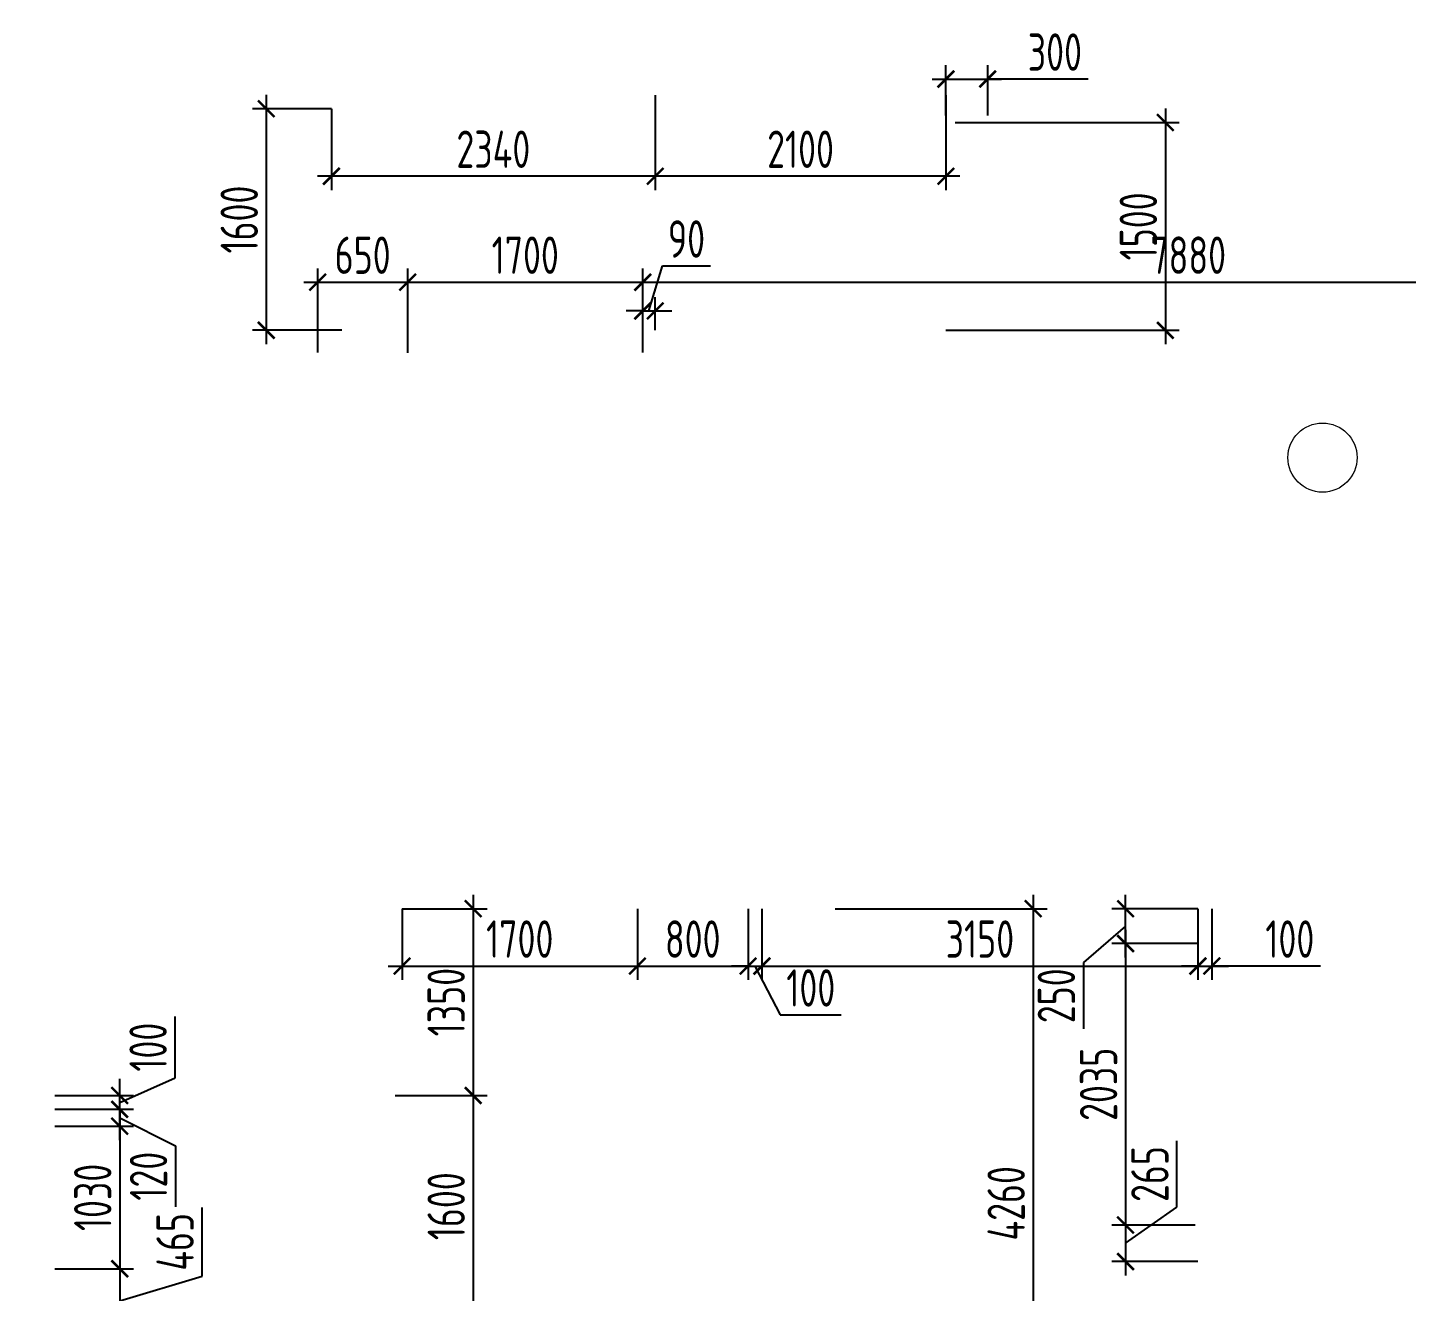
# Model space of a CAD drawing. Header units: millimetres. Extents: x -350007 to 536090, y -888 to 198380.
# Drawn here: x -190590 to -180628, y 124585 to 133718 of the extents above; entities that cross this region are included whole.
import ezdxf

# ---------------------------------------------------------------- set-up
doc = ezdxf.new("R2010")
doc.units = ezdxf.units.MM
doc.layers.add('АР_Размеры нов.', color=15, linetype='Continuous', lineweight=0)
doc.styles.add('ISOCPEUR', font='isocpeur.ttf', dxfattribs={"width": 0.7})
doc.dimstyles.new('R_100', dxfattribs={"dimtxt": 270, "dimasz": 120, "dimexe": 100, "dimexo": 0, "dimgap": 60, "dimtad": 1, "dimdec": 0, "dimrnd": 5, "dimzin": 0, "dimdsep": 46, "dimtxsty": 'ISOCPEUR', "dimblk": 'ARCHTICK', "dimcen": 0, "dimdle": 100, "dimclrd": 256, "dimclre": 256, "dimclrt": 256, "dimadec": 0, "dimazin": 0, "dimtfac": 2, "dimtdec": 0, "dimtofl": 0, "dimtmove": 1, "dimatfit": 3, "dimfxl": 1, "dimtvp": 3, "dimtolj": 1, "dimtzin": 0, "dimarcsym": 0})

# ---------------------------------------------------------------- blocks, each defined once
blk = doc.blocks.new('_ArchTick')
at = {"color": 0, "linetype": 'ByBlock', "const_width": 0.15}
blk.add_lwpolyline([(-0.5, -0.5), (0.5, 0.5)], dxfattribs=at)
blk = doc.blocks.new('*D2735')
at = {"layer": 'АР_Размеры нов.', "lineweight": -2, "ltscale": 100, "transparency": 16777216}
for p, q in [((-182369.5, 133132.4), (-182369.5, 131430.7)), ((-183888, 133032.4), (-182269.5, 133032.4)), ((-183955.2, 131530.7), (-182269.5, 131530.7))]:
    blk.add_line(p, q, dxfattribs=at)
at = {"layer": 'АР_Размеры нов.', "lineweight": -2, "ltscale": 100, "transparency": 16777216, "xscale": 120, "yscale": 120, "zscale": 120}
for p, rotation in [((-182369.5, 133032.4), 90), ((-182369.5, 131530.7), 270)]:
    blk.add_blockref('_ArchTick', p, dxfattribs=dict(at, rotation=rotation))
at = {"layer": 'АР_Размеры нов.', "ltscale": 100, "transparency": 16777216, "insert": (-182564.5, 132281.6), "char_height": 270, "attachment_point": 5, "rotation": 90, "style": 'ISOCPEUR'}
blk.add_mtext('\\A1;1500', dxfattribs=at)
blk = doc.blocks.new('*D2737')
at = {"layer": 'АР_Размеры нов.', "lineweight": -2, "ltscale": 100, "transparency": 16777216}
for p, q in [((-187883.9, 127350.7), (-187883.9, 126836.3)), ((-186183.9, 127350.7), (-186183.9, 126836.3)), ((-187983.9, 126936.3), (-186083.9, 126936.3))]:
    blk.add_line(p, q, dxfattribs=at)
at = {"layer": 'АР_Размеры нов.', "lineweight": -2, "ltscale": 100, "transparency": 16777216, "xscale": 120, "yscale": 120, "zscale": 120, "rotation": 180}
blk.add_blockref('_ArchTick', (-187883.9, 126936.3), dxfattribs=at)
at = {"layer": 'АР_Размеры нов.', "lineweight": -2, "ltscale": 100, "transparency": 16777216, "xscale": 120, "yscale": 120, "zscale": 120}
blk.add_blockref('_ArchTick', (-186183.9, 126936.3), dxfattribs=at)
at = {"layer": 'АР_Размеры нов.', "ltscale": 100, "transparency": 16777216, "insert": (-187033.9, 127131.3), "char_height": 270, "attachment_point": 5, "style": 'ISOCPEUR'}
blk.add_mtext('\\A1;1700', dxfattribs=at)
blk = doc.blocks.new('*D2740')
at = {"layer": 'АР_Размеры нов.', "lineweight": -2, "ltscale": 100, "transparency": 16777216}
for p, q in [((-182656.8, 127198.8), (-182656.8, 124964.9)), ((-182133.9, 127098.8), (-182756.8, 127098.8)), ((-182153.9, 125064.9), (-182756.8, 125064.9))]:
    blk.add_line(p, q, dxfattribs=at)
at = {"layer": 'АР_Размеры нов.', "lineweight": -2, "ltscale": 100, "transparency": 16777216, "xscale": 120, "yscale": 120, "zscale": 120}
for p, rotation in [((-182656.8, 127098.8), 90), ((-182656.8, 125064.9), 270)]:
    blk.add_blockref('_ArchTick', p, dxfattribs=dict(at, rotation=rotation))
at = {"layer": 'АР_Размеры нов.', "ltscale": 100, "transparency": 16777216, "insert": (-182851.8, 126081.8), "char_height": 270, "attachment_point": 5, "rotation": 90, "style": 'ISOCPEUR'}
blk.add_mtext('\\A1;2035', dxfattribs=at)
blk = doc.blocks.new('*D2537')
at = {"layer": 'АР_Размеры нов.', "lineweight": -2, "ltscale": 100, "transparency": 16777216}
for p, q in [((-182656.8, 126998.8), (-182656.8, 127450.7)), ((-182133.9, 127350.7), (-182756.8, 127350.7)), ((-182656.8, 127224.7), (-182961.6, 126960.9)), ((-182153.9, 127098.8), (-182756.8, 127098.8)), ((-182961.6, 126960.9), (-182961.6, 126481.8))]:
    blk.add_line(p, q, dxfattribs=at)
at = {"layer": 'АР_Размеры нов.', "lineweight": -2, "ltscale": 100, "transparency": 16777216, "xscale": 120, "yscale": 120, "zscale": 120}
for p, rotation in [((-182656.8, 127350.7), 90), ((-182656.8, 127098.8), 270)]:
    blk.add_blockref('_ArchTick', p, dxfattribs=dict(at, rotation=rotation))
at = {"layer": 'АР_Размеры нов.', "ltscale": 100, "transparency": 16777216, "insert": (-183156.6, 126721.4), "char_height": 270, "attachment_point": 5, "rotation": 90, "style": 'ISOCPEUR'}
blk.add_mtext('\\A1;250', dxfattribs=at)
blk = doc.blocks.new('*D2541')
at = {"layer": 'АР_Размеры нов.', "lineweight": -2, "ltscale": 100, "transparency": 16777216}
for p, q in [((-189924.2, 125879.2), (-189924.2, 124649.2)), ((-190393.9, 125779.2), (-189824.2, 125779.2)), ((-190393.9, 124749.2), (-189824.2, 124749.2))]:
    blk.add_line(p, q, dxfattribs=at)
at = {"layer": 'АР_Размеры нов.', "lineweight": -2, "ltscale": 100, "transparency": 16777216, "xscale": 120, "yscale": 120, "zscale": 120}
for p, rotation in [((-189924.2, 125779.2), 90), ((-189924.2, 124749.2), 270)]:
    blk.add_blockref('_ArchTick', p, dxfattribs=dict(at, rotation=rotation))
at = {"layer": 'АР_Размеры нов.', "ltscale": 100, "transparency": 16777216, "insert": (-190119.2, 125264.2), "char_height": 270, "attachment_point": 5, "rotation": 90, "style": 'ISOCPEUR'}
blk.add_mtext('\\A1;1030', dxfattribs=at)
blk = doc.blocks.new('*D2542')
at = {"layer": 'АР_Размеры нов.', "lineweight": -2, "ltscale": 100, "transparency": 16777216}
for p, q in [((-189924.2, 125679.2), (-189924.2, 126000.9)), ((-190393.9, 125900.9), (-189824.2, 125900.9)), ((-189924.2, 125840.1), (-189521.2, 125638.2)), ((-190393.9, 125779.2), (-189824.2, 125779.2)), ((-189521.2, 125638.2), (-189521.2, 125196.9))]:
    blk.add_line(p, q, dxfattribs=at)
at = {"layer": 'АР_Размеры нов.', "lineweight": -2, "ltscale": 100, "transparency": 16777216, "xscale": 120, "yscale": 120, "zscale": 120}
for p, rotation in [((-189924.2, 125900.9), 90), ((-189924.2, 125779.2), 270)]:
    blk.add_blockref('_ArchTick', p, dxfattribs=dict(at, rotation=rotation))
at = {"layer": 'АР_Размеры нов.', "ltscale": 100, "transparency": 16777216, "insert": (-189716.2, 125417.5), "char_height": 270, "attachment_point": 5, "rotation": 90, "style": 'ISOCPEUR'}
blk.add_mtext('\\A1;120', dxfattribs=at)
blk = doc.blocks.new('*D2945')
at = {"layer": 'АР_Размеры нов.', "lineweight": -2, "ltscale": 100, "transparency": 16777216}
for p, q in [((-186055.2, 133230.7), (-186055.2, 132544.1)), ((-183955.2, 133230.7), (-183955.2, 132544.1)), ((-183855.2, 132644.1), (-186155.2, 132644.1))]:
    blk.add_line(p, q, dxfattribs=at)
at = {"layer": 'АР_Размеры нов.', "lineweight": -2, "ltscale": 100, "transparency": 16777216, "xscale": 120, "yscale": 120, "zscale": 120, "rotation": 180}
blk.add_blockref('_ArchTick', (-186055.2, 132644.1), dxfattribs=at)
at = {"layer": 'АР_Размеры нов.', "lineweight": -2, "ltscale": 100, "transparency": 16777216, "xscale": 120, "yscale": 120, "zscale": 120}
blk.add_blockref('_ArchTick', (-183955.2, 132644.1), dxfattribs=at)
at = {"layer": 'АР_Размеры нов.', "ltscale": 100, "transparency": 16777216, "insert": (-185005.2, 132839.1), "char_height": 270, "attachment_point": 5, "style": 'ISOCPEUR'}
blk.add_mtext('\\A1;2100', dxfattribs=at)
blk = doc.blocks.new('*D2946')
at = {"layer": 'АР_Размеры нов.', "lineweight": -2, "ltscale": 100, "transparency": 16777216}
for p, q in [((-186055.2, 133230.7), (-186055.2, 132544.1)), ((-188394.5, 133131.5), (-188394.5, 132544.1)), ((-185955.2, 132644.1), (-188494.5, 132644.1))]:
    blk.add_line(p, q, dxfattribs=at)
at = {"layer": 'АР_Размеры нов.', "lineweight": -2, "ltscale": 100, "transparency": 16777216, "xscale": 120, "yscale": 120, "zscale": 120, "rotation": 180}
blk.add_blockref('_ArchTick', (-188394.5, 132644.1), dxfattribs=at)
at = {"layer": 'АР_Размеры нов.', "lineweight": -2, "ltscale": 100, "transparency": 16777216, "xscale": 120, "yscale": 120, "zscale": 120}
blk.add_blockref('_ArchTick', (-186055.2, 132644.1), dxfattribs=at)
at = {"layer": 'АР_Размеры нов.', "ltscale": 100, "transparency": 16777216, "insert": (-187224.9, 132839.1), "char_height": 270, "attachment_point": 5, "style": 'ISOCPEUR'}
blk.add_mtext('\\A1;2340', dxfattribs=at)
blk = doc.blocks.new('*D2947')
at = {"layer": 'АР_Размеры нов.', "lineweight": -2, "ltscale": 100, "transparency": 16777216}
for p, q in [((-188865.5, 133231.5), (-188865.5, 131430.7)), ((-188394.5, 133131.5), (-188965.5, 133131.5)), ((-188318.9, 131530.7), (-188965.5, 131530.7))]:
    blk.add_line(p, q, dxfattribs=at)
at = {"layer": 'АР_Размеры нов.', "lineweight": -2, "ltscale": 100, "transparency": 16777216, "xscale": 120, "yscale": 120, "zscale": 120}
for p, rotation in [((-188865.5, 133131.5), 90), ((-188865.5, 131530.7), 270)]:
    blk.add_blockref('_ArchTick', p, dxfattribs=dict(at, rotation=rotation))
at = {"layer": 'АР_Размеры нов.', "ltscale": 100, "transparency": 16777216, "insert": (-189060.5, 132331.1), "char_height": 270, "attachment_point": 5, "rotation": 90, "style": 'ISOCPEUR'}
blk.add_mtext('\\A1;1600', dxfattribs=at)
blk = doc.blocks.new('*D2968')
at = {"layer": 'АР_Размеры нов.', "lineweight": -2, "ltscale": 100, "transparency": 16777216}
for p, q in [((-183955.2, 133082.4), (-183955.2, 133446.3)), ((-183653.1, 133082.4), (-183653.1, 133446.3)), ((-184055.2, 133346.3), (-183553.1, 133346.3)), ((-182928.2, 133346.3), (-183653.1, 133346.3))]:
    blk.add_line(p, q, dxfattribs=at)
at = {"layer": 'АР_Размеры нов.', "lineweight": -2, "ltscale": 100, "transparency": 16777216, "xscale": 120, "yscale": 120, "zscale": 120, "rotation": 180}
blk.add_blockref('_ArchTick', (-183955.2, 133346.3), dxfattribs=at)
at = {"layer": 'АР_Размеры нов.', "lineweight": -2, "ltscale": 100, "transparency": 16777216, "xscale": 120, "yscale": 120, "zscale": 120}
blk.add_blockref('_ArchTick', (-183653.1, 133346.3), dxfattribs=at)
at = {"layer": 'АР_Размеры нов.', "ltscale": 100, "transparency": 16777216, "insert": (-183167.8, 133541.3), "char_height": 270, "attachment_point": 5, "style": 'ISOCPEUR'}
blk.add_mtext('\\A1;300', dxfattribs=at)
blk = doc.blocks.new('*D2858')
at = {"layer": 'АР_Размеры нов.', "lineweight": -2, "ltscale": 500, "transparency": 16777216}
for p, q in [((-189329.2, 124694.3), (-189329.2, 125192.3)), ((-189924.2, 124849.2), (-189924.2, 124182.4)), ((-190393.9, 124749.2), (-189824.2, 124749.2)), ((-189924.2, 124515.8), (-189329.2, 124694.3)), ((-190393.9, 124282.4), (-189824.2, 124282.4))]:
    blk.add_line(p, q, dxfattribs=at)
at = {"layer": 'АР_Размеры нов.', "lineweight": -2, "ltscale": 500, "transparency": 16777216, "xscale": 120, "yscale": 120, "zscale": 120}
for p, rotation in [((-189924.2, 124749.2), 90), ((-189924.2, 124282.4), 270)]:
    blk.add_blockref('_ArchTick', p, dxfattribs=dict(at, rotation=rotation))
at = {"layer": 'АР_Размеры нов.', "lineweight": 13, "ltscale": 500, "transparency": 16777216, "insert": (-189524.2, 124943.3), "char_height": 270, "attachment_point": 5, "rotation": 90, "style": 'ISOCPEUR'}
blk.add_mtext('\\A1;465', dxfattribs=at)
blk = doc.blocks.new('*D2871')
at = {"layer": 'АР_Размеры нов.', "lineweight": -2, "ltscale": 500, "transparency": 16777216}
for p, q in [((-187370.5, 127450.7), (-187370.5, 125901)), ((-187883.9, 127350.7), (-187270.5, 127350.7)), ((-187933.9, 126001), (-187270.5, 126001))]:
    blk.add_line(p, q, dxfattribs=at)
at = {"layer": 'АР_Размеры нов.', "lineweight": -2, "ltscale": 500, "transparency": 16777216, "xscale": 120, "yscale": 120, "zscale": 120}
for p, rotation in [((-187370.5, 127350.7), 90), ((-187370.5, 126001), 270)]:
    blk.add_blockref('_ArchTick', p, dxfattribs=dict(at, rotation=rotation))
at = {"layer": 'АР_Размеры нов.', "lineweight": 13, "ltscale": 500, "transparency": 16777216, "insert": (-187565.5, 126675.8), "char_height": 270, "attachment_point": 5, "rotation": 90, "style": 'ISOCPEUR'}
blk.add_mtext('\\A1;1350', dxfattribs=at)
blk = doc.blocks.new('*D2872')
at = {"layer": 'АР_Размеры нов.', "lineweight": -2, "ltscale": 500, "transparency": 16777216}
for p, q in [((-186183.9, 127350.7), (-186183.9, 126836.3)), ((-185384.4, 127350.7), (-185384.4, 126836.3)), ((-186283.9, 126936.3), (-185284.4, 126936.3))]:
    blk.add_line(p, q, dxfattribs=at)
at = {"layer": 'АР_Размеры нов.', "lineweight": -2, "ltscale": 500, "transparency": 16777216, "xscale": 120, "yscale": 120, "zscale": 120, "rotation": 180}
blk.add_blockref('_ArchTick', (-186183.9, 126936.3), dxfattribs=at)
at = {"layer": 'АР_Размеры нов.', "lineweight": -2, "ltscale": 500, "transparency": 16777216, "xscale": 120, "yscale": 120, "zscale": 120}
blk.add_blockref('_ArchTick', (-185384.4, 126936.3), dxfattribs=at)
at = {"layer": 'АР_Размеры нов.', "lineweight": 13, "ltscale": 500, "transparency": 16777216, "insert": (-185784.2, 127131.3), "char_height": 270, "attachment_point": 5, "style": 'ISOCPEUR'}
blk.add_mtext('\\A1;800', dxfattribs=at)
blk = doc.blocks.new('*D2873')
at = {"layer": 'АР_Размеры нов.', "lineweight": -2, "ltscale": 500, "transparency": 16777216}
for p, q in [((-187370.5, 126101), (-187370.5, 124300.7)), ((-187933.9, 126001), (-187270.5, 126001)), ((-187933.9, 124400.7), (-187270.5, 124400.7))]:
    blk.add_line(p, q, dxfattribs=at)
at = {"layer": 'АР_Размеры нов.', "lineweight": -2, "ltscale": 500, "transparency": 16777216, "xscale": 120, "yscale": 120, "zscale": 120}
for p, rotation in [((-187370.5, 126001), 90), ((-187370.5, 124400.7), 270)]:
    blk.add_blockref('_ArchTick', p, dxfattribs=dict(at, rotation=rotation))
at = {"layer": 'АР_Размеры нов.', "lineweight": 13, "ltscale": 500, "transparency": 16777216, "insert": (-187565.5, 125200.8), "char_height": 270, "attachment_point": 5, "rotation": 90, "style": 'ISOCPEUR'}
blk.add_mtext('\\A1;1600', dxfattribs=at)
blk = doc.blocks.new('*D3080')
at = {"layer": 'АР_Размеры нов.', "lineweight": -2, "ltscale": 500, "transparency": 16777216}
for p, q in [((-189524.2, 126129.4), (-189524.2, 126570.7)), ((-189924.2, 125950.9), (-189524.2, 126129.4)), ((-189924.2, 126000.9), (-189924.2, 126120.9)), ((-190393.9, 126000.9), (-189824.2, 126000.9)), ((-189924.2, 125900.9), (-189924.2, 126000.9)), ((-190393.9, 125900.9), (-189824.2, 125900.9)), ((-189924.2, 125900.9), (-189924.2, 125780.9))]:
    blk.add_line(p, q, dxfattribs=at)
at = {"layer": 'АР_Размеры нов.', "lineweight": -2, "ltscale": 500, "transparency": 16777216, "xscale": 120, "yscale": 120, "zscale": 120}
for p, rotation in [((-189924.2, 126000.9), 270), ((-189924.2, 125900.9), 90)]:
    blk.add_blockref('_ArchTick', p, dxfattribs=dict(at, rotation=rotation))
at = {"layer": 'АР_Размеры нов.', "lineweight": 13, "ltscale": 500, "transparency": 16777216, "insert": (-189719.2, 126350.1), "char_height": 270, "attachment_point": 5, "rotation": 90, "style": 'ISOCPEUR'}
blk.add_mtext('\\A1;100', dxfattribs=at)
blk = doc.blocks.new('*D3081')
at = {"layer": 'АР_Размеры нов.', "lineweight": -2, "ltscale": 500, "transparency": 16777216}
for p, q in [((-185384.4, 127350.7), (-185384.4, 126836.3)), ((-185284.4, 127350.7), (-185284.4, 126836.3)), ((-185384.4, 126936.3), (-185504.4, 126936.3)), ((-185384.4, 126936.3), (-185284.4, 126936.3)), ((-185334.4, 126936.3), (-185151.9, 126583.2)), ((-185284.4, 126936.3), (-185164.4, 126936.3)), ((-185151.9, 126583.2), (-184710.6, 126583.2))]:
    blk.add_line(p, q, dxfattribs=at)
at = {"layer": 'АР_Размеры нов.', "lineweight": -2, "ltscale": 500, "transparency": 16777216, "xscale": 120, "yscale": 120, "zscale": 120}
blk.add_blockref('_ArchTick', (-185384.4, 126936.3), dxfattribs=at)
at = {"layer": 'АР_Размеры нов.', "lineweight": -2, "ltscale": 500, "transparency": 16777216, "xscale": 120, "yscale": 120, "zscale": 120, "rotation": 180}
blk.add_blockref('_ArchTick', (-185284.4, 126936.3), dxfattribs=at)
at = {"layer": 'АР_Размеры нов.', "lineweight": 13, "ltscale": 500, "transparency": 16777216, "insert": (-184931.2, 126778.2), "char_height": 270, "attachment_point": 5, "style": 'ISOCPEUR'}
blk.add_mtext('\\A1;100', dxfattribs=at)
blk = doc.blocks.new('*D3082')
at = {"layer": 'АР_Размеры нов.', "lineweight": -2, "ltscale": 500, "transparency": 16777216}
for p, q in [((-185284.4, 127350.7), (-185284.4, 126836.3)), ((-182133.9, 127350.7), (-182133.9, 126836.3)), ((-185384.4, 126936.3), (-182033.9, 126936.3))]:
    blk.add_line(p, q, dxfattribs=at)
at = {"layer": 'АР_Размеры нов.', "lineweight": -2, "ltscale": 500, "transparency": 16777216, "xscale": 120, "yscale": 120, "zscale": 120, "rotation": 180}
blk.add_blockref('_ArchTick', (-185284.4, 126936.3), dxfattribs=at)
at = {"layer": 'АР_Размеры нов.', "lineweight": -2, "ltscale": 500, "transparency": 16777216, "xscale": 120, "yscale": 120, "zscale": 120}
blk.add_blockref('_ArchTick', (-182133.9, 126936.3), dxfattribs=at)
at = {"layer": 'АР_Размеры нов.', "lineweight": 13, "ltscale": 500, "transparency": 16777216, "insert": (-183709.2, 127131.3), "char_height": 270, "attachment_point": 5, "style": 'ISOCPEUR'}
blk.add_mtext('\\A1;3150', dxfattribs=at)
blk = doc.blocks.new('*D3083')
at = {"layer": 'АР_Размеры нов.', "lineweight": -2, "ltscale": 500, "transparency": 16777216}
for p, q in [((-182133.9, 127350.7), (-182133.9, 126836.3)), ((-182033.9, 127350.7), (-182033.9, 126836.3)), ((-182133.9, 126936.3), (-182253.9, 126936.3)), ((-182133.9, 126936.3), (-182033.9, 126936.3)), ((-182033.9, 126936.3), (-181913.9, 126936.3)), ((-181249.4, 126936.3), (-182033.9, 126936.3))]:
    blk.add_line(p, q, dxfattribs=at)
at = {"layer": 'АР_Размеры нов.', "lineweight": -2, "ltscale": 500, "transparency": 16777216, "xscale": 120, "yscale": 120, "zscale": 120}
blk.add_blockref('_ArchTick', (-182133.9, 126936.3), dxfattribs=at)
at = {"layer": 'АР_Размеры нов.', "lineweight": -2, "ltscale": 500, "transparency": 16777216, "xscale": 120, "yscale": 120, "zscale": 120, "rotation": 180}
blk.add_blockref('_ArchTick', (-182033.9, 126936.3), dxfattribs=at)
at = {"layer": 'АР_Размеры нов.', "lineweight": 13, "ltscale": 500, "transparency": 16777216, "insert": (-181470, 127131.3), "char_height": 270, "attachment_point": 5, "style": 'ISOCPEUR'}
blk.add_mtext('\\A1;100', dxfattribs=at)
blk = doc.blocks.new('*D1642')
at = {"layer": 'АР_Размеры нов.', "lineweight": -2, "ltscale": 500, "transparency": 16777216}
for p, q in [((-183324.5, 127450.7), (-183324.5, 122992.8)), ((-184756, 127350.7), (-183224.5, 127350.7)), ((-182903.9, 123092.8), (-183424.5, 123092.8))]:
    blk.add_line(p, q, dxfattribs=at)
at = {"layer": 'АР_Размеры нов.', "lineweight": -2, "ltscale": 500, "transparency": 16777216, "xscale": 120, "yscale": 120, "zscale": 120}
for p, rotation in [((-183324.5, 127350.7), 90), ((-183324.5, 123092.8), 270)]:
    blk.add_blockref('_ArchTick', p, dxfattribs=dict(at, rotation=rotation))
at = {"layer": 'АР_Размеры нов.', "lineweight": 13, "ltscale": 500, "transparency": 16777216, "insert": (-183519.5, 125221.7), "char_height": 270, "attachment_point": 5, "rotation": 90, "style": 'ISOCPEUR'}
blk.add_mtext('\\A1;4260', dxfattribs=at)
blk = doc.blocks.new('*D4065')
at = {"layer": 'АР_Размеры нов.', "lineweight": -2, "transparency": 16777216}
for p, q in [((-182286.2, 125193.8), (-182286.2, 125672.9)), ((-182656.8, 124932.8), (-182286.2, 125193.8)), ((-182656.8, 125164.9), (-182656.8, 124700.7)), ((-182153.9, 125064.9), (-182756.8, 125064.9)), ((-182133.9, 124800.7), (-182756.8, 124800.7))]:
    blk.add_line(p, q, dxfattribs=at)
at = {"layer": 'АР_Размеры нов.', "lineweight": -2, "transparency": 16777216, "xscale": 120, "yscale": 120, "zscale": 120}
for p, rotation in [((-182656.8, 125064.9), 90), ((-182656.8, 124800.7), 270)]:
    blk.add_blockref('_ArchTick', p, dxfattribs=dict(at, rotation=rotation))
at = {"layer": 'АР_Размеры нов.', "transparency": 16777216, "insert": (-182481.2, 125433.3), "char_height": 270, "attachment_point": 5, "rotation": 90, "style": 'ISOCPEUR'}
blk.add_mtext('\\A1;265', dxfattribs=at)
blk = doc.blocks.new('*D7081')
at = {"layer": 'АР_Размеры нов.', "lineweight": -2, "transparency": 16777216}
for p, q in [((-188493.9, 131370.7), (-188493.9, 131978.4)), ((-187843.7, 131368.8), (-187843.7, 131978.4)), ((-188593.9, 131878.4), (-187743.7, 131878.4))]:
    blk.add_line(p, q, dxfattribs=at)
at = {"layer": 'АР_Размеры нов.', "lineweight": -2, "transparency": 16777216, "xscale": 120, "yscale": 120, "zscale": 120, "rotation": 180}
blk.add_blockref('_ArchTick', (-188493.9, 131878.4), dxfattribs=at)
at = {"layer": 'АР_Размеры нов.', "lineweight": -2, "transparency": 16777216, "xscale": 120, "yscale": 120, "zscale": 120}
blk.add_blockref('_ArchTick', (-187843.7, 131878.4), dxfattribs=at)
at = {"layer": 'АР_Размеры нов.', "transparency": 16777216, "insert": (-188168.8, 132073.4), "char_height": 270, "attachment_point": 5, "style": 'ISOCPEUR'}
blk.add_mtext('\\A1;650', dxfattribs=at)
blk = doc.blocks.new('*D7082')
at = {"layer": 'АР_Размеры нов.', "lineweight": -2, "transparency": 16777216}
for p, q in [((-187843.7, 131368.8), (-187843.7, 131978.4)), ((-186145.2, 131370.7), (-186145.2, 131978.4)), ((-187943.7, 131878.4), (-186045.2, 131878.4))]:
    blk.add_line(p, q, dxfattribs=at)
at = {"layer": 'АР_Размеры нов.', "lineweight": -2, "transparency": 16777216, "xscale": 120, "yscale": 120, "zscale": 120, "rotation": 180}
blk.add_blockref('_ArchTick', (-187843.7, 131878.4), dxfattribs=at)
at = {"layer": 'АР_Размеры нов.', "lineweight": -2, "transparency": 16777216, "xscale": 120, "yscale": 120, "zscale": 120}
blk.add_blockref('_ArchTick', (-186145.2, 131878.4), dxfattribs=at)
at = {"layer": 'АР_Размеры нов.', "transparency": 16777216, "insert": (-186994.4, 132073.4), "char_height": 270, "attachment_point": 5, "style": 'ISOCPEUR'}
blk.add_mtext('\\A1;1700', dxfattribs=at)
blk = doc.blocks.new('*D7083')
at = {"layer": 'АР_Размеры нов.', "lineweight": -2, "transparency": 16777216}
for p, q in [((-186145.2, 131370.7), (-186145.2, 131978.4)), ((-178263.9, 131370.7), (-178263.9, 131978.4)), ((-186245.2, 131878.4), (-178163.9, 131878.4))]:
    blk.add_line(p, q, dxfattribs=at)
at = {"layer": 'АР_Размеры нов.', "lineweight": -2, "transparency": 16777216, "xscale": 120, "yscale": 120, "zscale": 120, "rotation": 180}
blk.add_blockref('_ArchTick', (-186145.2, 131878.4), dxfattribs=at)
at = {"layer": 'АР_Размеры нов.', "lineweight": -2, "transparency": 16777216, "xscale": 120, "yscale": 120, "zscale": 120}
blk.add_blockref('_ArchTick', (-178263.9, 131878.4), dxfattribs=at)
at = {"layer": 'АР_Размеры нов.', "transparency": 16777216, "insert": (-182204.5, 132073.4), "char_height": 270, "attachment_point": 5, "style": 'ISOCPEUR'}
blk.add_mtext('\\A1;7880', dxfattribs=at)
blk = doc.blocks.new('*D7184')
at = {"layer": 'АР_Размеры нов.', "lineweight": -2, "transparency": 16777216}
for p, q in [((-186100.2, 131670.6), (-186002.7, 131995.6)), ((-186002.7, 131995.6), (-185655.9, 131995.6)), ((-186145.2, 131370.7), (-186145.2, 131770.6)), ((-186055.2, 131530.7), (-186055.2, 131770.6)), ((-186145.2, 131670.6), (-186265.2, 131670.6)), ((-186145.2, 131670.6), (-186055.2, 131670.6)), ((-186055.2, 131670.6), (-185935.2, 131670.6)), ((-281863.4, 59884.7), (-281863.4, 59308.8)), ((-281179, 59884.7), (-281179, 59308.8)), ((-281963.4, 59408.8), (-281079, 59408.8))]:
    blk.add_line(p, q, dxfattribs=at)
at = {"layer": 'АР_Размеры нов.', "lineweight": -2, "transparency": 16777216, "xscale": 120, "yscale": 120, "zscale": 120}
for p in [(-186145.2, 131670.6), (-281179, 59408.8)]:
    blk.add_blockref('_ArchTick', p, dxfattribs=at)
at = {"layer": 'АР_Размеры нов.', "lineweight": -2, "transparency": 16777216, "xscale": 120, "yscale": 120, "zscale": 120, "rotation": 180}
for p in [(-186055.2, 131670.6), (-281863.4, 59408.8)]:
    blk.add_blockref('_ArchTick', p, dxfattribs=at)
at = {"layer": 'АР_Размеры нов.', "transparency": 16777216, "char_height": 270, "attachment_point": 5, "style": 'ISOCPEUR'}
for s, insert in [('\\A1;90', (-185829.3, 132190.6)), ('\\A1;685', (-281521.2, 59603.8))]:
    blk.add_mtext(s, dxfattribs=dict(at, insert=insert))

msp = doc.modelspace()

# ---------------------------------------------------------------- linework, layer by layer
at = {"layer": 'АР_Размеры нов.'}
msp.add_circle((-181233.9, 130610.7), 250, dxfattribs=at)

# ---------------------------------------------------------------- dimensions: what is measured, and where the dimension line sits
at = {"layer": 'АР_Размеры нов.', "ltscale": 100}
dim = msp.add_linear_dim(base=(-183653.1, 133346.3), p1=(-183955.2, 133082.4), p2=(-183653.1, 133082.4), dimstyle='R_100', override={"dimpost": '\\X', "dimfxl": 300, "dimarcsym": 1}, dxfattribs=at)
dim.commit()
dim.dimension.update_dxf_attribs({"geometry": '*D2968', "text_midpoint": (-183167.8, 133230.7), "dimtype": 160})
for base, p1, p2, override, picture, middle in [((-188865.5, 131530.7), (-188394.5, 133131.5), (-188318.9, 131530.7), {"dimpost": '\\X', "dimfxl": 2.5, "dimarcsym": 1}, '*D2947', (-189060.5, 132331.1)), ((-182369.5, 131530.7), (-183888, 133032.4), (-183955.2, 131530.7), {"dimpost": '\\X', "dimfxl": 2.5, "dimarcsym": 1}, '*D2735', (-182564.5, 132281.6)), ((-182656.8, 125064.9), (-182133.9, 127098.8), (-182153.9, 125064.9), {"dimpost": '\\X', "dimfxl": 300, "dimarcsym": 1}, '*D2740', (-182851.8, 126081.8)), ((-189924.2, 124749.2), (-190393.9, 125779.2), (-190393.9, 124749.2), {"dimpost": '\\X', "dimfxl": 2.5, "dimarcsym": 1}, '*D2541', (-190119.2, 125264.2))]:
    dim = msp.add_linear_dim(base=base, p1=p1, p2=p2, angle=90, dimstyle='R_100', override=override, dxfattribs=at)
    dim.commit()
    dim.dimension.update_dxf_attribs({"geometry": picture, "text_midpoint": middle})
for base, p1, p2, override, picture, middle in [((-188394.5, 132644.1), (-186055.2, 133230.7), (-188394.5, 133131.5), {"dimpost": '\\X', "dimfxl": 2.5, "dimarcsym": 1}, '*D2946', (-187224.9, 132839.1)), ((-186055.2, 132644.1), (-183955.2, 133230.7), (-186055.2, 133230.7), {"dimpost": '\\X', "dimfxl": 2.5, "dimarcsym": 1}, '*D2945', (-185005.2, 132839.1)), ((-186183.9, 126936.3), (-187883.9, 127350.7), (-186183.9, 127350.7), {"dimpost": '\\X', "dimfxl": 300, "dimarcsym": 1}, '*D2737', (-187033.9, 127131.3))]:
    dim = msp.add_linear_dim(base=base, p1=p1, p2=p2, dimstyle='R_100', override=override, dxfattribs=at)
    dim.commit()
    dim.dimension.update_dxf_attribs({"geometry": picture, "text_midpoint": middle})
at = {"layer": 'АР_Размеры нов.'}
for base, p1, p2, picture, middle in [((-186055.2, 131670.6), (-186145.2, 131370.7), (-186055.2, 131530.7), '*D7184', (-185942.7, 132190.6)), ((-281179, 59408.8), (-281863.4, 59884.7), (-281179, 59884.7), '*D7184', (-281521.2, 59603.8)), ((-187843.7, 131878.4), (-188493.9, 131370.7), (-187843.7, 131368.8), '*D7081', (-188168.8, 132073.4)), ((-186145.1651, 131878.3699), (-187843.6728, 131368.7726), (-186145.1651, 131370.6825), '*D7082', (-186994.4189, 132073.3699)), ((-178263.9, 131878.4), (-186145.2, 131370.7), (-178263.9, 131370.7), '*D7083', (-182204.5, 132073.4))]:
    dim = msp.add_linear_dim(base=base, p1=p1, p2=p2, dimstyle='R_100', override={"dimpost": '\\X'}, dxfattribs=at)
    dim.commit()
    dim.dimension.update_dxf_attribs({"geometry": picture, "text_midpoint": middle})
at = {"layer": 'АР_Размеры нов.', "lineweight": 13, "ltscale": 500}
for base, p1, p2, override, picture, middle in [((-187370.5, 126001), (-187883.9, 127350.7), (-187933.9, 126001), {"dimpost": '\\X'}, '*D2871', (-187565.5, 126675.8)), ((-183324.5, 123092.8), (-184756, 127350.7), (-182903.9, 123092.8), {"dimpost": '\\X'}, '*D1642', (-183519.5, 125221.7)), ((-187370.5, 124400.7), (-187933.9, 126001), (-187933.9, 124400.7), {"dimpost": '\\X'}, '*D2873', (-187565.5, 125200.8)), ((-189924.2, 124282.4), (-190393.9, 124749.2), (-190393.9, 124282.4), {"dimpost": '\\X', "dimfxl": 2.5, "dimarcsym": 1}, '*D2858', (-189524.2, 124754.3))]:
    dim = msp.add_linear_dim(base=base, p1=p1, p2=p2, angle=90, dimstyle='R_100', override=override, dxfattribs=at)
    dim.commit()
    dim.dimension.update_dxf_attribs({"geometry": picture, "text_midpoint": middle})
at = {"layer": 'АР_Размеры нов.', "ltscale": 100}
for base, p1, p2, picture, middle in [((-182656.8, 127350.7), (-182153.9, 127098.8), (-182133.9, 127350.7), '*D2537', (-182961.6, 126900.9)), ((-189924.2, 125900.9), (-190393.9, 125779.2), (-190393.9, 125900.9), '*D2542', (-189521.2, 125578.2))]:
    dim = msp.add_linear_dim(base=base, p1=p1, p2=p2, angle=90, dimstyle='R_100', override={"dimpost": '\\X', "dimfxl": 2.5, "dimarcsym": 1}, dxfattribs=at)
    dim.commit()
    dim.dimension.update_dxf_attribs({"geometry": picture, "text_midpoint": middle, "dimtype": 160})
at = {"layer": 'АР_Размеры нов.', "lineweight": 13, "ltscale": 500}
for base, p1, p2, picture, middle in [((-185384.4438, 126936.3377), (-186183.9151, 127350.6825), (-185384.4438, 127350.6825), '*D2872', (-185784.1794, 127131.3377)), ((-182133.9151, 126936.3377), (-185284.4438, 127350.6825), (-182133.9151, 127350.6825), '*D3082', (-183709.1794, 127131.3377))]:
    dim = msp.add_linear_dim(base=base, p1=p1, p2=p2, dimstyle='R_100', override={"dimpost": '\\X', "dimfxl": 300, "dimarcsym": 1}, dxfattribs=at)
    dim.commit()
    dim.dimension.update_dxf_attribs({"geometry": picture, "text_midpoint": middle})
for base, p1, p2, picture, middle in [((-185284.4, 126936.3), (-185384.4, 127350.7), (-185284.4, 127350.7), '*D3081', (-185091.9, 126583.2)), ((-182033.9, 126936.3), (-182133.9, 127350.7), (-182033.9, 127350.7), '*D3083', (-181470, 126850.5))]:
    dim = msp.add_linear_dim(base=base, p1=p1, p2=p2, dimstyle='R_100', override={"dimpost": '\\X', "dimfxl": 300, "dimarcsym": 1}, dxfattribs=at)
    dim.commit()
    dim.dimension.update_dxf_attribs({"geometry": picture, "text_midpoint": middle, "dimtype": 160})
dim = msp.add_linear_dim(base=(-189924.2, 126000.9), p1=(-190393.9, 125900.9), p2=(-190393.9, 126000.9), angle=90, dimstyle='R_100', override={"dimpost": '\\X'}, dxfattribs=at)
dim.commit()
dim.dimension.update_dxf_attribs({"geometry": '*D3080', "text_midpoint": (-189524.2, 126189.4), "dimtype": 160})
at = {"layer": 'АР_Размеры нов.'}
dim = msp.add_linear_dim(base=(-182656.8, 124800.7), p1=(-182153.9, 125064.9), p2=(-182133.9, 124800.7), angle=90, dimstyle='R_100', override={"dimpost": '\\X', "dimfxl": 300, "dimarcsym": 1}, dxfattribs=at)
dim.commit()
dim.dimension.update_dxf_attribs({"geometry": '*D4065', "text_midpoint": (-182286.2, 125253.8), "dimtype": 160})

doc.saveas('drawing.dxf')
